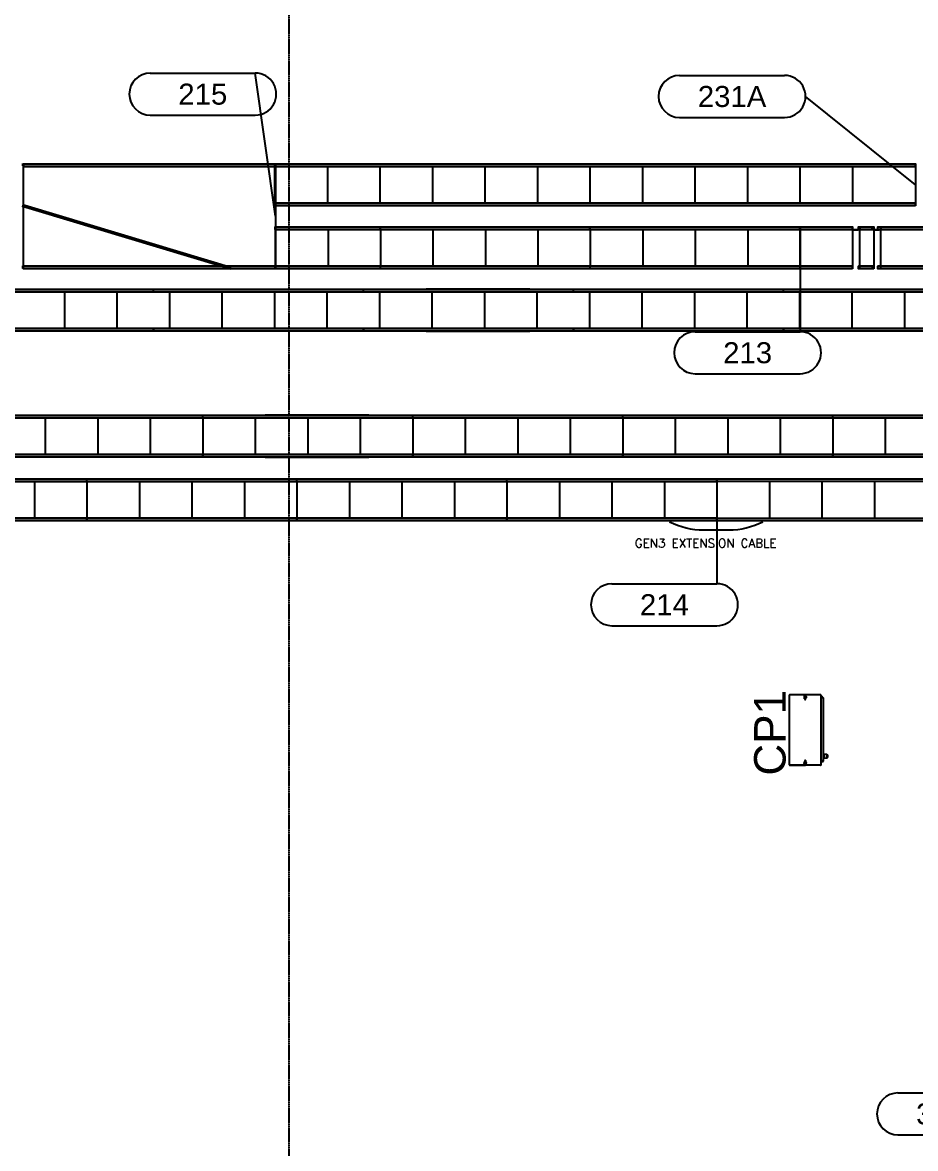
# Model space of a CAD drawing. Header units: inches. Extents: x -21257 to 11444, y 0 to 8704.
# Drawn here: x 1976 to 2486, y 7014 to 7657 of the extents above; entities that cross this region are included whole.
import ezdxf
from ezdxf.enums import TextEntityAlignment as Align

# ---------------------------------------------------------------- set-up
doc = ezdxf.new("R2010")
doc.units = ezdxf.units.IN
doc.header["$MEASUREMENT"] = 0
doc.linetypes.add('CENTER2', pattern=[1.125, 0.75, -0.125, 0.125, -0.125])
doc.linetypes.add('HIDDEN', pattern=[0.375, 0.25, -0.125])
for name, color, linetype in [('100-CONV-LAYOUT', 3, 'Continuous'), ('200-CONV-LAYOUT', 4, 'Continuous'), ('200-CONV-LAYOUT-SAW', 4, 'Continuous'), ('200-CONV-NUMBERS', 4, 'Continuous'), ('300-CONV-NUMBERS', 6, 'Continuous'), ('400-CONV-LAYOUT-ACCUM', 1, 'Continuous'), ('Bldg_Cline', 8, 'CENTER2'), ('control_panel', 1, 'Continuous')]:
    doc.layers.add(name, color=color, linetype=linetype)
doc.styles.add('RomanS', font='ROMANS.SHX', dxfattribs={"oblique": 0.017453, "height": 1})
doc.styles.get("Standard").update_dxf_attribs({"font": 'helvl.shx'})

# ---------------------------------------------------------------- blocks, each defined once
blk = doc.blocks.new('DCBLOCK')
at = {"linetype": 'Continuous'}
for p, q in [((-0.625, 0), (0, 0)), ((-0.625, -0.25), (0, -0.25))]:
    blk.add_line(p, q, dxfattribs=at)
for centre, start, end in [((-0.625, -0.125), 89.99998, 269.99994), ((0, -0.125), 269.99994, 89.99998)]:
    blk.add_arc(centre, 0.125, start, end)
blk.add_attdef('FORTNAITEM', text='', height=0.125).set_placement((-0.3125, -0.125), align=Align.MIDDLE_CENTER)
at = {"flags": 1}
blk.add_attdef('SERIALNUM', (-0.625, -0.3437), '', height=0.125, dxfattribs=at)
blk = doc.blocks.new('Promise-US15-100330-00-10-003 Bldg Colums')
at = {"layer": 'Bldg_Cline'}
blk.add_line((1200, 7192), (1200, 8), dxfattribs=at)
blk = doc.blocks.new('Promise-US15-100330-00-20-408 200 Series')
at = {"layer": '200-CONV-LAYOUT', "color": 1, "linetype": 'Continuous'}
for p, q in [((-13567.3, -7176.06, 331.3), (-13567.3, -7197.06, 331.3)), ((-13537.32, -7176.06, 324.7), (-13537.32, -7174.56, 324.7)), ((-13537.3, -7176.06, 331.2), (-13537.32, -7176.06, 324.7)), ((-13537.3, -7176.06, 331.2), (-13537.3, -7174.56, 331.2)), ((-13537.3, -7176.06, 331.2), (-13537.3, -7197.06, 331.2)), ((-13507.3, -7176.06, 331.1), (-13507.3, -7197.06, 331.1)), ((-13477.3, -7176.06, 331), (-13477.3, -7197.06, 331)), ((-13447.3, -7176.06, 330.9), (-13447.3, -7197.06, 330.9)), ((-13417.32, -7176.06, 324.3), (-13417.32, -7174.56, 324.3)), ((-13417.3, -7176.06, 330.8), (-13417.32, -7176.06, 324.3)), ((-13417.3, -7176.06, 330.8), (-13417.3, -7174.56, 330.8)), ((-13417.3, -7176.06, 330.8), (-13417.3, -7197.06, 330.8)), ((-13387.3, -7176.06, 330.7), (-13387.3, -7197.06, 330.7)), ((-13357.3, -7176.06, 330.6), (-13357.3, -7197.06, 330.6)), ((-13327.3, -7176.06, 330.5), (-13327.3, -7197.06, 330.5)), ((-13297.32, -7176.06, 323.9), (-13297.32, -7174.56, 323.9)), ((-13297.3, -7176.06, 330.4), (-13297.32, -7176.06, 323.9)), ((-13297.3, -7176.06, 330.4), (-13297.3, -7174.56, 330.4)), ((-13297.3, -7176.06, 330.4), (-13297.3, -7197.06, 330.4)), ((-13267.3, -7176.06, 330.3), (-13267.3, -7197.06, 330.3)), ((-13237.3, -7176.06, 330.2), (-13237.3, -7197.06, 330.2)), ((-13207.3, -7176.06, 330.1), (-13207.3, -7197.06, 330.1)), ((-13177.32, -7176.06, 323.5), (-13177.32, -7174.56, 323.5)), ((-13177.3, -7176.06, 330), (-13177.32, -7176.06, 323.5)), ((-13177.3, -7176.06, 330), (-13177.3, -7174.56, 330)), ((-13537.32, -7197.06, 324.7), (-13537.32, -7198.56, 324.7)), ((-13537.3, -7197.06, 331.2), (-13537.32, -7197.06, 324.7)), ((-13537.3, -7198.56, 331.2), (-13537.3, -7197.06, 331.2)), ((-13417.32, -7197.06, 324.3), (-13417.32, -7198.56, 324.3)), ((-13417.3, -7197.06, 330.8), (-13417.32, -7197.06, 324.3)), ((-13417.3, -7198.56, 330.8), (-13417.3, -7197.06, 330.8)), ((-13297.32, -7197.06, 323.9), (-13297.32, -7198.56, 323.9)), ((-13297.3, -7197.06, 330.4), (-13297.32, -7197.06, 323.9)), ((-13297.3, -7198.56, 330.4), (-13297.3, -7197.06, 330.4)), ((-13177.32, -7197.06, 323.5), (-13177.32, -7198.56, 323.5)), ((-13177.3, -7197.06, 330), (-13177.32, -7197.06, 323.5)), ((-13177.3, -7198.56, 330), (-13177.3, -7197.06, 330))]:
    blk.add_line(p, q, dxfattribs=at)
at = {"layer": '200-CONV-LAYOUT', "color": 8, "linetype": 'Continuous'}
for p, q in [((-13177.3, -7176.06, 323.5), (-13177.3, -7174.56, 323.5)), ((-13177.3, -7174.56, 330), (-13177.3, -7176.06, 330)), ((-13177.3, -7176.06, 330), (-13177.3, -7176.06, 323.5)), ((-13177.3, -7198.56, 323.5), (-13177.3, -7197.06, 323.5)), ((-13177.3, -7197.06, 323.5), (-13177.3, -7197.06, 330)), ((-13177.3, -7198.56, 330), (-13177.3, -7197.06, 330))]:
    blk.add_line(p, q, dxfattribs=at)
at = {"layer": '200-CONV-LAYOUT', "color": 1}
for points in [[(-13177.32, -7176.06, 323.5), (-14227.32, -7176.06, 327), (-14227.32, -7174.56, 327), (-13177.32, -7174.56, 323.5)], [(-13177.3, -7176.06, 330), (-14227.29, -7176.06, 333.5), (-14227.32, -7176.06, 327), (-13177.32, -7176.06, 323.5)], [(-13177.3, -7176.06, 330), (-14227.29, -7176.06, 333.5), (-14227.29, -7174.56, 333.5), (-13177.3, -7174.56, 330)], [(-13177.3, -7197.06, 330), (-14227.29, -7197.06, 333.5), (-14227.29, -7176.06, 333.5), (-13177.3, -7176.06, 330)], [(-13177.3, -7197.06, 330), (-14227.29, -7197.06, 333.5), (-14227.32, -7197.06, 327), (-13177.32, -7197.06, 323.5)], [(-13177.32, -7198.56, 323.5), (-14227.32, -7198.56, 327), (-14227.32, -7197.06, 327), (-13177.32, -7197.06, 323.5)], [(-13177.3, -7198.56, 330), (-14227.29, -7198.56, 333.5), (-14227.29, -7197.06, 333.5), (-13177.3, -7197.06, 330)]]:
    blk.add_3dface(points, dxfattribs=at)
at = {"layer": '200-CONV-LAYOUT-SAW'}
for p, q in [((-13573.84, -6995.84, 653.5), (-13573.84, -6994.34, 653.5)), ((-13573.84, -6994.34, 660), (-13573.84, -6995.84, 660)), ((-13573.84, -6995.84, 660), (-13573.84, -6995.84, 653.5)), ((-13573.51, -6996.06, 323.5), (-13573.51, -6994.56, 323.5)), ((-13573.51, -6994.56, 330), (-13573.51, -6996.06, 330)), ((-13573.51, -6996.06, 330), (-13573.51, -6996.06, 323.5)), ((-13429.85, -6996.06, 323.5), (-13429.85, -6994.56, 323.5)), ((-13429.85, -6994.56, 330), (-13429.85, -6996.06, 330)), ((-13429.85, -6996.06, 330), (-13429.85, -6996.06, 323.5)), ((-13429.84, -6995.84, 653.5), (-13429.84, -6994.34, 653.5)), ((-13429.84, -6995.84, 660), (-13429.84, -6994.34, 660)), ((-13429.84, -6995.84, 660), (-13429.84, -6995.84, 653.5)), ((-13429.51, -6996.06, 323.5), (-13429.51, -6994.56, 323.5)), ((-13429.51, -6996.06, 330), (-13429.51, -6994.56, 330)), ((-13429.51, -6996.06, 330), (-13429.51, -6996.06, 323.5)), ((-13399.85, -6996.06, 330), (-13399.85, -7017.06, 330)), ((-13369.85, -6996.06, 330), (-13369.85, -7017.06, 330)), ((-13339.85, -6996.06, 330), (-13339.85, -7017.06, 330)), ((-13309.85, -6996.06, 330), (-13309.85, -7017.06, 330)), ((-13279.85, -6996.06, 330), (-13279.85, -7017.06, 330)), ((-13249.85, -6996.06, 330), (-13249.85, -7017.06, 330)), ((-13219.85, -6996.06, 330), (-13219.85, -7017.06, 330)), ((-13189.85, -6996.06, 330), (-13189.85, -7017.06, 330)), ((-13159.85, -6996.06, 330), (-13159.85, -7017.06, 330)), ((-13129.85, -6996.06, 330), (-13129.85, -7017.06, 330)), ((-13099.85, -6996.06, 330), (-13099.85, -7017.06, 330)), ((-13063.85, -6996.06, 323.5), (-13063.85, -6994.56, 323.5)), ((-13063.85, -6996.06, 330), (-13063.85, -6994.56, 330)), ((-13063.85, -6996.06, 330), (-13063.85, -7017.06, 330)), ((-13063.85, -6996.06, 330), (-13063.85, -6996.06, 323.5)), ((-13429.85, -7018.56, 323.5), (-13429.85, -7017.06, 323.5)), ((-13429.85, -7017.06, 323.5), (-13429.85, -7017.06, 330)), ((-13429.85, -7018.56, 330), (-13429.85, -7017.06, 330)), ((-13063.85, -7017.06, 323.5), (-13063.85, -7018.56, 323.5)), ((-13063.85, -7017.06, 330), (-13063.85, -7017.06, 323.5)), ((-13063.85, -7018.56, 330), (-13063.85, -7017.06, 330)), ((-13429.77, -7032.06, 323.49), (-13429.77, -7030.56, 323.49)), ((-13429.51, -7032.06, 329.98), (-13429.77, -7032.06, 323.49)), ((-13429.51, -7030.56, 329.98), (-13429.51, -7032.06, 329.98)), ((-13399.53, -7032.06, 328.79), (-13399.53, -7053.06, 328.79)), ((-13369.81, -7032.06, 321.09), (-13369.81, -7030.56, 321.09)), ((-13369.55, -7032.06, 327.59), (-13369.81, -7032.06, 321.09)), ((-13369.55, -7032.06, 327.59), (-13369.55, -7030.56, 327.59)), ((-13369.55, -7032.06, 327.59), (-13369.55, -7053.06, 327.59)), ((-13339.58, -7032.06, 326.39), (-13339.58, -7053.06, 326.39)), ((-13309.6, -7032.06, 325.19), (-13309.6, -7053.06, 325.19)), ((-13279.63, -7032.06, 323.99), (-13279.63, -7053.06, 323.99)), ((-13249.91, -7032.06, 316.3), (-13249.91, -7030.56, 316.3)), ((-13249.65, -7032.06, 322.79), (-13249.91, -7032.06, 316.3)), ((-13249.65, -7032.06, 322.79), (-13249.65, -7030.56, 322.79)), ((-13249.65, -7032.06, 322.79), (-13249.65, -7053.06, 322.79)), ((-13219.67, -7032.06, 321.59), (-13219.67, -7053.06, 321.59)), ((-13189.7, -7032.06, 320.39), (-13189.7, -7053.06, 320.39)), ((-13159.72, -7032.06, 319.19), (-13159.72, -7053.06, 319.19)), ((-13130.01, -7032.06, 311.5), (-13130.01, -7030.56, 311.5)), ((-13129.75, -7032.06, 318), (-13130.01, -7032.06, 311.5)), ((-13129.75, -7032.06, 318), (-13129.75, -7030.56, 318)), ((-13129.75, -7032.06, 311.5), (-13129.75, -7030.56, 311.5)), ((-13129.75, -7030.56, 318), (-13129.75, -7032.06, 318)), ((-13129.75, -7032.06, 318), (-13129.75, -7032.06, 311.5)), ((-13099.75, -7032.06, 311.5), (-13099.75, -7030.56, 311.5)), ((-13099.75, -7032.06, 318), (-13099.75, -7030.56, 318)), ((-13099.75, -7032.06, 318), (-13099.75, -7032.06, 311.5)), ((-13096.45, -7032.06, 311.28), (-13096.45, -7030.56, 311.28)), ((-13095.6, -7032.06, 317.72), (-13096.45, -7032.06, 311.28)), ((-13095.6, -7030.56, 317.72), (-13095.6, -7032.06, 317.72)), ((-13088.52, -7032.06, 310.23), (-13088.52, -7030.56, 310.23)), ((-13087.67, -7032.06, 316.68), (-13088.52, -7032.06, 310.23)), ((-13087.67, -7032.06, 316.68), (-13087.67, -7030.56, 316.68)), ((-13085.28, -7032.06, 309.59), (-13085.28, -7030.56, 309.59)), ((-13083.59, -7032.06, 315.87), (-13085.28, -7032.06, 309.59)), ((-13083.59, -7030.56, 315.87), (-13083.59, -7032.06, 315.87)), ((-13573.84, -7054.34, 653.5), (-13573.84, -7052.84, 653.5)), ((-13573.84, -7052.84, 653.5), (-13573.84, -7052.84, 660)), ((-13573.84, -7054.34, 660), (-13573.84, -7052.84, 660)), ((-13573.51, -7054.56, 323.5), (-13573.51, -7053.06, 323.5)), ((-13573.51, -7053.06, 323.5), (-13573.51, -7053.06, 330)), ((-13573.51, -7054.56, 330), (-13573.51, -7053.06, 330)), ((-13429.77, -7054.56, 323.49), (-13429.77, -7053.06, 323.49)), ((-13429.77, -7053.06, 323.49), (-13429.51, -7053.06, 329.98)), ((-13429.51, -7053.06, 323.5), (-13429.51, -7054.56, 323.5)), ((-13429.51, -7053.06, 330), (-13429.51, -7053.06, 323.5)), ((-13429.51, -7054.56, 330), (-13429.51, -7053.06, 330)), ((-13429.51, -7054.56, 329.98), (-13429.51, -7053.06, 329.98)), ((-13369.81, -7053.06, 321.09), (-13369.81, -7054.56, 321.09)), ((-13369.55, -7053.06, 327.59), (-13369.81, -7053.06, 321.09)), ((-13369.55, -7054.56, 327.59), (-13369.55, -7053.06, 327.59)), ((-13249.91, -7053.06, 316.3), (-13249.91, -7054.56, 316.3)), ((-13249.65, -7053.06, 322.79), (-13249.91, -7053.06, 316.3)), ((-13249.65, -7054.56, 322.79), (-13249.65, -7053.06, 322.79)), ((-13130.01, -7053.06, 311.5), (-13130.01, -7054.56, 311.5)), ((-13129.75, -7053.06, 318), (-13130.01, -7053.06, 311.5)), ((-13129.75, -7054.56, 318), (-13129.75, -7053.06, 318)), ((-13129.75, -7054.56, 311.5), (-13129.75, -7053.06, 311.5)), ((-13129.75, -7053.06, 311.5), (-13129.75, -7053.06, 318)), ((-13129.75, -7054.56, 318), (-13129.75, -7053.06, 318)), ((-13099.75, -7053.06, 311.5), (-13099.75, -7054.56, 311.5)), ((-13099.75, -7053.06, 318), (-13099.75, -7053.06, 311.5)), ((-13099.75, -7054.56, 318), (-13099.75, -7053.06, 318)), ((-13096.45, -7054.56, 311.28), (-13096.45, -7053.06, 311.28)), ((-13096.45, -7053.06, 311.28), (-13095.6, -7053.06, 317.72)), ((-13095.6, -7054.56, 317.72), (-13095.6, -7053.06, 317.72)), ((-13088.52, -7053.06, 310.23), (-13088.52, -7054.56, 310.23)), ((-13087.67, -7053.06, 316.68), (-13088.52, -7053.06, 310.23)), ((-13087.67, -7054.56, 316.68), (-13087.67, -7053.06, 316.68)), ((-13085.28, -7054.56, 309.59), (-13085.28, -7053.06, 309.59)), ((-13085.28, -7053.06, 309.59), (-13083.59, -7053.06, 315.87)), ((-13083.59, -7054.56, 315.87), (-13083.59, -7053.06, 315.87))]:
    blk.add_line(p, q, dxfattribs=at)
at = {"layer": '200-CONV-LAYOUT-SAW', "const_width": 2, "elevation": 330}
blk.add_lwpolyline([(-13454.9, -7054.31), (-13574.35, -7018.34)], dxfattribs=at)
at = {"layer": '200-CONV-LAYOUT-SAW', "extrusion": (0, -1, 0)}
for centre in [(-13097.75, 316.75, 7032.31), (-13085.85, 315.18, 7032.31)]:
    blk.add_circle(centre, 1.25, dxfattribs=at)
at = {"layer": '200-CONV-LAYOUT-SAW'}
for points in [[(-13429.51, -6996.06, 323.5), (-13573.51, -6996.06, 323.5), (-13573.51, -6994.56, 323.5), (-13429.51, -6994.56, 323.5)], [(-13429.51, -6996.06, 330), (-13573.51, -6996.06, 330), (-13573.51, -6994.56, 330), (-13429.51, -6994.56, 330)], [(-13429.51, -7053.06, 330), (-13573.51, -7053.06, 330), (-13573.51, -6996.06, 330), (-13429.51, -6996.06, 330)], [(-13429.51, -6996.06, 330), (-13573.51, -6996.06, 330), (-13573.51, -6996.06, 323.5), (-13429.51, -6996.06, 323.5)], [(-13063.85, -6996.06, 323.5), (-13429.85, -6996.06, 323.5), (-13429.85, -6994.56, 323.5), (-13063.85, -6994.56, 323.5)], [(-13063.85, -6996.06, 330), (-13429.85, -6996.06, 330), (-13429.85, -6994.56, 330), (-13063.85, -6994.56, 330)], [(-13063.85, -7017.06, 330), (-13429.85, -7017.06, 330), (-13429.85, -6996.06, 330), (-13063.85, -6996.06, 330)], [(-13063.85, -6996.06, 330), (-13429.85, -6996.06, 330), (-13429.85, -6996.06, 323.5), (-13063.85, -6996.06, 323.5)], [(-13063.85, -7017.06, 330), (-13429.85, -7017.06, 330), (-13429.85, -7017.06, 323.5), (-13063.85, -7017.06, 323.5)], [(-13063.85, -7018.56, 323.5), (-13429.85, -7018.56, 323.5), (-13429.85, -7017.06, 323.5), (-13063.85, -7017.06, 323.5)], [(-13063.85, -7018.56, 330), (-13429.85, -7018.56, 330), (-13429.85, -7017.06, 330), (-13063.85, -7017.06, 330)], [(-13130.01, -7032.06, 311.5), (-13429.77, -7032.06, 323.49), (-13429.77, -7030.56, 323.49), (-13130.01, -7030.56, 311.5)], [(-13129.75, -7032.06, 318), (-13429.51, -7032.06, 329.98), (-13429.77, -7032.06, 323.49), (-13130.01, -7032.06, 311.5)], [(-13129.75, -7032.06, 318), (-13429.51, -7032.06, 329.98), (-13429.51, -7030.56, 329.98), (-13129.75, -7030.56, 318)], [(-13129.75, -7053.06, 318), (-13429.51, -7053.06, 329.98), (-13429.51, -7032.06, 329.98), (-13129.75, -7032.06, 318)], [(-13099.75, -7032.06, 311.5), (-13129.75, -7032.06, 311.5), (-13129.75, -7030.56, 311.5), (-13099.75, -7030.56, 311.5)], [(-13099.75, -7032.06, 318), (-13129.75, -7032.06, 318), (-13129.75, -7030.56, 318), (-13099.75, -7030.56, 318)], [(-13099.75, -7053.06, 318), (-13129.75, -7053.06, 318), (-13129.75, -7032.06, 318), (-13099.75, -7032.06, 318)], [(-13099.75, -7032.06, 318), (-13129.75, -7032.06, 318), (-13129.75, -7032.06, 311.5), (-13099.75, -7032.06, 311.5)], [(-13088.52, -7032.06, 310.23), (-13096.45, -7032.06, 311.28), (-13096.45, -7030.56, 311.28), (-13088.52, -7030.56, 310.23)], [(-13087.67, -7032.06, 316.68), (-13095.6, -7032.06, 317.72), (-13096.45, -7032.06, 311.28), (-13088.52, -7032.06, 310.23)], [(-13087.67, -7032.06, 316.68), (-13095.6, -7032.06, 317.72), (-13095.6, -7030.56, 317.72), (-13087.67, -7030.56, 316.68)], [(-13087.67, -7053.06, 316.68), (-13095.6, -7053.06, 317.72), (-13095.6, -7032.06, 317.72), (-13087.67, -7032.06, 316.68)], [(-12627.29, -7032.06, 186.69), (-13085.28, -7032.06, 309.59), (-13085.28, -7030.56, 309.59), (-12627.29, -7030.56, 186.69)], [(-12625.61, -7032.06, 192.97), (-13083.59, -7032.06, 315.87), (-13085.28, -7032.06, 309.59), (-12627.29, -7032.06, 186.69)], [(-12625.61, -7032.06, 192.97), (-13083.59, -7032.06, 315.87), (-13083.59, -7030.56, 315.87), (-12625.61, -7030.56, 192.97)], [(-12625.61, -7053.06, 192.97), (-13083.59, -7053.06, 315.87), (-13083.59, -7032.06, 315.87), (-12625.61, -7032.06, 192.97)], [(-13429.51, -7053.06, 330), (-13573.51, -7053.06, 330), (-13573.51, -7053.06, 323.5), (-13429.51, -7053.06, 323.5)], [(-13429.51, -7054.56, 323.5), (-13573.51, -7054.56, 323.5), (-13573.51, -7053.06, 323.5), (-13429.51, -7053.06, 323.5)], [(-13429.51, -7054.56, 330), (-13573.51, -7054.56, 330), (-13573.51, -7053.06, 330), (-13429.51, -7053.06, 330)], [(-13129.75, -7053.06, 318), (-13429.51, -7053.06, 329.98), (-13429.77, -7053.06, 323.49), (-13130.01, -7053.06, 311.5)], [(-13130.01, -7054.56, 311.5), (-13429.77, -7054.56, 323.49), (-13429.77, -7053.06, 323.49), (-13130.01, -7053.06, 311.5)], [(-13129.75, -7054.56, 318), (-13429.51, -7054.56, 329.98), (-13429.51, -7053.06, 329.98), (-13129.75, -7053.06, 318)], [(-13099.75, -7053.06, 318), (-13129.75, -7053.06, 318), (-13129.75, -7053.06, 311.5), (-13099.75, -7053.06, 311.5)], [(-13099.75, -7054.56, 311.5), (-13129.75, -7054.56, 311.5), (-13129.75, -7053.06, 311.5), (-13099.75, -7053.06, 311.5)], [(-13099.75, -7054.56, 318), (-13129.75, -7054.56, 318), (-13129.75, -7053.06, 318), (-13099.75, -7053.06, 318)], [(-13087.67, -7053.06, 316.68), (-13095.6, -7053.06, 317.72), (-13096.45, -7053.06, 311.28), (-13088.52, -7053.06, 310.23)], [(-13088.52, -7054.56, 310.23), (-13096.45, -7054.56, 311.28), (-13096.45, -7053.06, 311.28), (-13088.52, -7053.06, 310.23)], [(-13087.67, -7054.56, 316.68), (-13095.6, -7054.56, 317.72), (-13095.6, -7053.06, 317.72), (-13087.67, -7053.06, 316.68)], [(-12625.61, -7053.06, 192.97), (-13083.59, -7053.06, 315.87), (-13085.28, -7053.06, 309.59), (-12627.29, -7053.06, 186.69)], [(-12627.29, -7054.56, 186.69), (-13085.28, -7054.56, 309.59), (-13085.28, -7053.06, 309.59), (-12627.29, -7053.06, 186.69)], [(-12625.61, -7054.56, 192.97), (-13083.59, -7054.56, 315.87), (-13083.59, -7053.06, 315.87), (-12625.61, -7053.06, 192.97)]]:
    blk.add_3dface(points, dxfattribs=at)
at = {"layer": '200-CONV-NUMBERS', "linetype": 'Continuous'}
for p, q in [((-13429.51, -7024.56, 330), (-13441.08, -6942.79, 360)), ((-13063.85, -7006.56, 330), (-13126.65, -6956.12, 360)), ((-13129.75, -7042.56, 318), (-13129.75, -7090.56, 360))]:
    blk.add_line(p, q, dxfattribs=at)
at = {"layer": '200-CONV-NUMBERS', "color": 1, "linetype": 'Continuous'}
blk.add_line((-13177.3, -7186.56, 330), (-13177.3, -7234.56, 360), dxfattribs=at)
at = {"layer": '200-CONV-NUMBERS', "xscale": 96, "yscale": 96, "zscale": 96}
for p, values in [((-13441.08, -6942.79, 360), {'FORTNAITEM': '215'}), ((-13138.65, -6944.12, 360), {'FORTNAITEM': '231A'}), ((-13129.75, -7090.56, 360), {'FORTNAITEM': '213'})]:
    blk.add_blockref('DCBLOCK', p, dxfattribs=at).add_auto_attribs(values)
at = {"layer": '200-CONV-NUMBERS', "color": 1, "xscale": 96, "yscale": 96, "zscale": 96}
blk.add_blockref('DCBLOCK', (-13177.3, -7234.56, 360), dxfattribs=at).add_auto_attribs({'FORTNAITEM': '214'})

msp = doc.modelspace()

# ---------------------------------------------------------------- linework, layer by layer
at = {"layer": '100-CONV-LAYOUT', "linetype": 'Continuous'}
for p, q in [((2078.84, 7431.24, 330), (2078.84, 7432.74, 330)), ((2078.84, 7431.24, 323.5), (2078.84, 7432.74, 323.5)), ((2198.84, 7431.24, 330), (2198.84, 7432.74, 330)), ((2198.84, 7431.24, 323.5), (2198.84, 7432.74, 323.5)), ((2318.84, 7431.24, 330), (2318.84, 7432.74, 330)), ((2318.84, 7431.24, 323.5), (2318.84, 7432.74, 323.5)), ((2438.84, 7431.24, 330), (2438.84, 7432.74, 330)), ((2438.84, 7431.24, 323.5), (2438.84, 7432.74, 323.5)), ((1988.84, 7431.24, 330), (1988.84, 7410.24, 330)), ((2018.84, 7431.24, 330), (2018.84, 7410.24, 330)), ((2048.84, 7431.24, 330), (2048.84, 7410.24, 330)), ((2078.84, 7431.24, 330), (2078.84, 7431.24, 323.5)), ((2078.84, 7431.24, 330), (2078.84, 7410.24, 330)), ((2108.84, 7431.24, 330), (2108.84, 7410.24, 330)), ((2138.84, 7431.24, 330), (2138.84, 7410.24, 330)), ((2168.84, 7431.24, 330), (2168.84, 7410.24, 330)), ((2198.84, 7431.24, 330), (2198.84, 7431.24, 323.5)), ((2198.84, 7431.24, 330), (2198.84, 7410.24, 330)), ((2228.84, 7431.24, 330), (2228.84, 7410.24, 330)), ((2258.84, 7431.24, 330), (2258.84, 7410.24, 330)), ((2288.84, 7431.24, 330), (2288.84, 7410.24, 330)), ((2318.84, 7431.24, 330), (2318.84, 7431.24, 323.5)), ((2318.84, 7431.24, 330), (2318.84, 7410.24, 330)), ((2348.84, 7431.24, 330), (2348.84, 7410.24, 330)), ((2378.84, 7431.24, 330), (2378.84, 7410.24, 330)), ((2408.84, 7431.24, 330), (2408.84, 7410.24, 330)), ((2438.84, 7431.24, 330), (2438.84, 7431.24, 323.5)), ((2438.84, 7431.24, 330), (2438.84, 7410.24, 330)), ((2468.84, 7431.24, 330), (2468.84, 7410.24, 330)), ((2078.84, 7408.74, 330), (2078.84, 7410.24, 330)), ((2078.84, 7410.24, 330), (2078.84, 7410.24, 323.5)), ((2078.84, 7410.24, 323.5), (2078.84, 7408.74, 323.5)), ((2198.84, 7408.74, 330), (2198.84, 7410.24, 330)), ((2198.84, 7410.24, 330), (2198.84, 7410.24, 323.5)), ((2198.84, 7410.24, 323.5), (2198.84, 7408.74, 323.5)), ((2318.84, 7408.74, 330), (2318.84, 7410.24, 330)), ((2318.84, 7410.24, 330), (2318.84, 7410.24, 323.5)), ((2318.84, 7410.24, 323.5), (2318.84, 7408.74, 323.5)), ((2438.84, 7408.74, 330), (2438.84, 7410.24, 330)), ((2438.84, 7410.24, 330), (2438.84, 7410.24, 323.5)), ((2438.84, 7410.24, 323.5), (2438.84, 7408.74, 323.5))]:
    msp.add_line(p, q, dxfattribs=at)
at = {"layer": '100-CONV-LAYOUT'}
for points in [[(2798.84, 7431.24, 323.5), (1358.84, 7431.24, 323.5), (1358.84, 7432.74, 323.5), (2798.84, 7432.74, 323.5)], [(2798.84, 7431.24, 330), (1358.84, 7431.24, 330), (1358.84, 7432.74, 330), (2798.84, 7432.74, 330)], [(2114.59, 7432.74, 323.5), (2114.59, 7432.74, 311.18), (2152.84, 7432.74, 311.18), (2152.84, 7432.74, 323.5)], [(2152.84, 7432.74, 323.5), (2152.84, 7432.74, 311.18), (2173.84, 7432.74, 323.5), (2152.84, 7432.74, 323.5)], [(2798.84, 7410.24, 330), (1358.84, 7410.24, 330), (1358.84, 7431.24, 330), (2798.84, 7431.24, 330)], [(2798.84, 7431.24, 330), (1358.84, 7431.24, 330), (1358.84, 7431.24, 323.5), (2798.84, 7431.24, 323.5)], [(2798.84, 7410.24, 330), (1358.84, 7410.24, 330), (1358.84, 7410.24, 323.5), (2798.84, 7410.24, 323.5)], [(2798.84, 7408.74, 323.5), (1358.84, 7408.74, 323.5), (1358.84, 7410.24, 323.5), (2798.84, 7410.24, 323.5)], [(2798.84, 7408.74, 330), (1358.84, 7408.74, 330), (1358.84, 7410.24, 330), (2798.84, 7410.24, 330)], [(2114.59, 7408.74, 323.5), (2114.59, 7408.74, 311.18), (2152.84, 7408.74, 311.18), (2152.84, 7408.74, 323.5)], [(2152.84, 7408.74, 323.5), (2152.84, 7408.74, 311.18), (2173.84, 7408.74, 323.5), (2152.84, 7408.74, 323.5)]]:
    msp.add_3dface(points, dxfattribs=at)
at = {"layer": '200-CONV-LAYOUT', "linetype": 'Continuous'}
for p, q in [((2372.72, 7394.99, 330), (2372.72, 7396.49, 330)), ((2372.72, 7394.99, 323.5), (2372.72, 7396.49, 323.5)), ((2372.72, 7394.99, 330), (2372.72, 7394.99, 323.5)), ((2372.72, 7394.99, 330), (2372.72, 7373.99, 330)), ((2402.72, 7394.99, 330), (2402.72, 7373.99, 330)), ((2432.72, 7394.99, 330), (2432.72, 7373.99, 330)), ((2462.72, 7394.99, 330), (2462.72, 7373.99, 330)), ((2372.72, 7372.49, 330), (2372.72, 7373.99, 330)), ((2372.72, 7373.99, 330), (2372.72, 7373.99, 323.5)), ((2372.72, 7373.99, 323.5), (2372.72, 7372.49, 323.5))]:
    msp.add_line(p, q, dxfattribs=at)
at = {"layer": '200-CONV-LAYOUT', "color": 7, "elevation": 0}
msp.add_lwpolyline([(2345.6, 7371.93, 0.118958), (2365, 7367.25), (2379.5, 7367.25, 0.118958), (2398.9, 7371.93)], format="xyb", dxfattribs=at)
at = {"layer": '200-CONV-LAYOUT'}
for points in [[(3332.72, 7394.99, 330), (2372.72, 7394.99, 330), (2372.72, 7396.49, 330), (3332.72, 7396.49, 330)], [(3332.72, 7372.49, 330), (2372.72, 7372.49, 330), (2372.72, 7373.99, 330), (3332.72, 7373.99, 330)]]:
    msp.add_3dface(points, dxfattribs=at)
at = {"layer": '400-CONV-LAYOUT-ACCUM', "linetype": 'Continuous'}
for p, q in [((1999.81, 7503.27, 330), (1999.81, 7482.27, 330)), ((2029.81, 7503.27, 330), (2029.81, 7482.27, 330)), ((2050.81, 7503.27, 330), (2050.81, 7504.77, 330)), ((2050.81, 7503.27, 323.5), (2050.81, 7504.77, 323.5)), ((2050.81, 7503.27, 330), (2050.81, 7503.27, 323.5)), ((2059.81, 7503.27, 330), (2059.81, 7482.27, 330)), ((2089.81, 7503.27, 330), (2089.81, 7482.27, 330)), ((2119.81, 7503.27, 330), (2119.81, 7482.27, 330)), ((2149.81, 7503.27, 330), (2149.81, 7482.27, 330)), ((2170.81, 7503.27, 330), (2170.81, 7504.77, 330)), ((2170.81, 7503.27, 323.5), (2170.81, 7504.77, 323.5)), ((2170.81, 7503.27, 330), (2170.81, 7503.27, 323.5)), ((2179.81, 7503.27, 330), (2179.81, 7482.27, 330)), ((2209.81, 7503.27, 330), (2209.81, 7482.27, 330)), ((2239.81, 7503.27, 330), (2239.81, 7482.27, 330)), ((2269.81, 7503.27, 330), (2269.81, 7482.27, 330)), ((2290.81, 7503.27, 330), (2290.81, 7504.77, 330)), ((2290.81, 7503.27, 323.5), (2290.81, 7504.77, 323.5)), ((2290.81, 7503.27, 330), (2290.81, 7503.27, 323.5)), ((2299.81, 7503.27, 330), (2299.81, 7482.27, 330)), ((2329.81, 7503.27, 330), (2329.81, 7482.27, 330)), ((2359.81, 7503.27, 330), (2359.81, 7482.27, 330)), ((2389.81, 7503.27, 330), (2389.81, 7482.27, 330)), ((2410.81, 7503.27, 330), (2410.81, 7504.77, 330)), ((2410.81, 7503.27, 323.5), (2410.81, 7504.77, 323.5)), ((2410.81, 7503.27, 330), (2410.81, 7503.27, 323.5)), ((2419.81, 7503.27, 330), (2419.81, 7482.27, 330)), ((2449.81, 7503.27, 330), (2449.81, 7482.27, 330)), ((2479.81, 7503.27, 330), (2479.81, 7482.27, 330)), ((2050.81, 7480.77, 330), (2050.81, 7482.27, 330)), ((2050.81, 7482.27, 330), (2050.81, 7482.27, 323.5)), ((2050.81, 7482.27, 323.5), (2050.81, 7480.77, 323.5)), ((2170.81, 7480.77, 330), (2170.81, 7482.27, 330)), ((2170.81, 7482.27, 330), (2170.81, 7482.27, 323.5)), ((2170.81, 7482.27, 323.5), (2170.81, 7480.77, 323.5)), ((2290.81, 7480.77, 330), (2290.81, 7482.27, 330)), ((2290.81, 7482.27, 330), (2290.81, 7482.27, 323.5)), ((2290.81, 7482.27, 323.5), (2290.81, 7480.77, 323.5)), ((2410.81, 7480.77, 330), (2410.81, 7482.27, 330)), ((2410.81, 7482.27, 330), (2410.81, 7482.27, 323.5)), ((2410.81, 7482.27, 323.5), (2410.81, 7480.77, 323.5))]:
    msp.add_line(p, q, dxfattribs=at)
at = {"layer": '400-CONV-LAYOUT-ACCUM'}
for points in [[(2890.81, 7503.27, 323.5), (1429.81, 7503.27, 323.5), (1429.81, 7504.77, 323.5), (2890.81, 7504.77, 323.5)], [(2890.81, 7503.27, 330), (1429.81, 7503.27, 330), (1429.81, 7504.77, 330), (2890.81, 7504.77, 330)], [(2890.81, 7482.27, 330), (1429.81, 7482.27, 330), (1429.81, 7503.27, 330), (2890.81, 7503.27, 330)], [(2890.81, 7503.27, 330), (1429.81, 7503.27, 330), (1429.81, 7503.27, 323.5), (2890.81, 7503.27, 323.5)], [(2206.56, 7504.77, 323.5), (2206.56, 7504.77, 311.18), (2244.81, 7504.77, 311.18), (2244.81, 7504.77, 323.5)], [(2244.81, 7504.77, 323.5), (2244.81, 7504.77, 311.18), (2265.81, 7504.77, 323.5), (2244.81, 7504.77, 323.5)], [(2890.81, 7482.27, 330), (1429.81, 7482.27, 330), (1429.81, 7482.27, 323.5), (2890.81, 7482.27, 323.5)], [(2890.81, 7480.77, 323.5), (1429.81, 7480.77, 323.5), (1429.81, 7482.27, 323.5), (2890.81, 7482.27, 323.5)], [(2890.81, 7480.77, 330), (1429.81, 7480.77, 330), (1429.81, 7482.27, 330), (2890.81, 7482.27, 330)], [(2206.56, 7480.77, 323.5), (2206.56, 7480.77, 311.18), (2244.81, 7480.77, 311.18), (2244.81, 7480.77, 323.5)], [(2244.81, 7480.77, 323.5), (2244.81, 7480.77, 311.18), (2265.81, 7480.77, 323.5), (2244.81, 7480.77, 323.5)]]:
    msp.add_3dface(points, dxfattribs=at)
at = {"layer": 'control_panel', "linetype": 'Continuous'}
for p, q in [((2414.05, 7272.72), (2414.05, 7233.05)), ((2422.85, 7273.01), (2414.34, 7273.01)), ((2422.89, 7273.01), (2414.34, 7273.01)), ((2422.79, 7270.66), (2422.81, 7272.81)), ((2431.89, 7273.01), (2423.37, 7273.01)), ((2431.89, 7273.01), (2423.37, 7273.01)), ((2423.42, 7270.65), (2423.44, 7272.81)), ((2432.17, 7233.05), (2432.17, 7272.72)), ((2432.23, 7271.9), (2432.17, 7271.63)), ((2432.17, 7271.58), (2432.3, 7271.58)), ((2432.17, 7270.95), (2432.3, 7270.95)), ((2432.3, 7271.62), (2432.32, 7271.7)), ((2432.3, 7271.58), (2432.3, 7270.95)), ((2432.32, 7234.89), (2432.32, 7271.26)), ((2432.32, 7271.26), (2432.63, 7271.26)), ((2432.44, 7271.38), (2432.5, 7271.55)), ((2432.48, 7271.64), (2432.48, 7271.76)), ((2432.61, 7271.85), (2432.5, 7271.55)), ((2432.5, 7271.55), (2432.62, 7271.5)), ((2432.62, 7271.5), (2432.56, 7271.34)), ((2432.62, 7271.5), (2432.72, 7271.8)), ((2432.63, 7271.26), (2432.63, 7271.39)), ((2433.23, 7271.39), (2432.63, 7271.39)), ((2433.44, 7271.19), (2433.44, 7235.09)), ((2432.32, 7270.64), (2432.27, 7270.64)), ((2432.27, 7270.51), (2432.32, 7270.51)), ((2433.44, 7239.39), (2433.79, 7239.39)), ((2433.44, 7239.39), (2433.79, 7239.39)), ((2433.79, 7239.39), (2433.79, 7236.39)), ((2433.79, 7236.39), (2433.79, 7239.39)), ((2433.79, 7239.25), (2435.39, 7239.06)), ((2435.39, 7236.73), (2435.39, 7239.06)), ((2422.92, 7232.76), (2414.34, 7232.76)), ((2414.34, 7232.76), (2422.85, 7232.76)), ((2422.78, 7232.95), (2422.82, 7235.1)), ((2423.4, 7232.95), (2423.45, 7235.1)), ((2431.89, 7232.76), (2423.4, 7232.76)), ((2432.32, 7235.76), (2432.27, 7235.76)), ((2432.32, 7235.63), (2432.27, 7235.63)), ((2432.32, 7234.89), (2433.23, 7234.89)), ((2433.44, 7236.39), (2433.79, 7236.39)), ((2433.79, 7236.39), (2433.44, 7236.39)), ((2435.39, 7236.73), (2433.79, 7236.53)), ((2435.92, 7238.52), (2435.45, 7238.52)), ((2435.45, 7237.27), (2435.99, 7237.27)), ((2435.93, 7238.52), (2435.92, 7238.52)), ((2435.99, 7237.27), (2436.01, 7237.27))]:
    msp.add_line(p, q, dxfattribs=at)
at = {"layer": 'control_panel', "linetype": 'HIDDEN'}
for p, q in [((2422.61, 7272.12), (2422.52, 7271.49)), ((2423.02, 7271.1), (2422.52, 7271.49)), ((2422.61, 7272.12), (2423.2, 7272.36)), ((2422.88, 7273.01), (2422.85, 7273.01)), ((2422.88, 7273.01), (2422.88, 7273.01)), ((2423.62, 7271.34), (2423.02, 7271.1)), ((2423.2, 7272.36), (2423.7, 7271.97)), ((2423.38, 7273.01), (2423.38, 7273.01)), ((2423.7, 7271.97), (2423.62, 7271.34)), ((2432.24, 7271.93), (2432.23, 7271.9)), ((2432.32, 7271.7), (2432.36, 7271.92)), ((2432.32, 7271.7), (2432.32, 7271.7)), ((2432.41, 7271.79), (2432.33, 7271.69)), ((2422.47, 7233.99), (2422.75, 7234.56)), ((2422.83, 7233.46), (2422.47, 7233.99)), ((2423.39, 7234.61), (2422.75, 7234.56)), ((2423.47, 7233.5), (2422.83, 7233.46)), ((2423.4, 7232.76), (2422.92, 7232.76)), ((2423.39, 7234.61), (2423.75, 7234.08)), ((2423.75, 7234.08), (2423.47, 7233.5))]:
    msp.add_line(p, q, dxfattribs=at)
for centre, radius in [((2423.11, 7271.73), 0.342), ((2432.48, 7271.89), 0.0635), ((2423.11, 7234.03), 0.342)]:
    msp.add_circle(centre, radius, dxfattribs=at)
at = {"layer": 'control_panel', "linetype": 'Continuous'}
for radius in [0.126, 0.0635]:
    msp.add_circle((2432.48, 7271.89), radius, dxfattribs=at)
for centre, radius, start, end in [((2414.34, 7272.72), 0.288, 89.99999, 179.99999), ((2423.11, 7271.73), 0.625, 119.25186, 239.78042), ((2423.12, 7272.81), 0.312, 359.51614, 179.51614), ((2423.11, 7271.73), 0.625, 299.78112, 59.25115), ((2431.89, 7272.72), 0.288, 359.99999, 89.99999), ((2432.48, 7271.89), 0.255, 340.00002, 269.99999), ((2432.48, 7271.89), 0.13, 339.99999, 269.99998), ((2432.48, 7271.89), 0.125, 69.93704, 125.11048), ((2432.61, 7271.32), 0.185, 159.99999, 199.57702), ((2432.48, 7271.89), 0.25, 269.99992, 282.08669), ((2432.61, 7271.32), 0.06, 159.99999, 269.99999), ((2433.23, 7271.18), 0.208, 359.99999, 89.99999), ((2423.11, 7270.65), 0.312, 179.51614, 359.51614), ((2432.27, 7270.74), 0.1, 179.99999, 269.99999), ((2432.27, 7270.74), 0.228, 243.98565, 269.99999), ((2427.47, 7237.89), 8, 351.64227, 8.35771), ((2414.34, 7233.05), 0.288, 179.99999, 269.99997), ((2423.11, 7234.03), 0.625, 118.57195, 239.10054), ((2423.09, 7232.96), 0.312, 178.83624, 358.83624), ((2423.14, 7235.11), 0.312, 358.83624, 178.83624), ((2423.11, 7234.03), 0.625, 299.10124, 58.57124), ((2431.89, 7233.05), 0.288, 269.99997, 359.99999), ((2432.27, 7235.53), 0.228, 89.99997, 116.01221), ((2432.27, 7235.53), 0.1, 89.99997, 179.97064), ((2433.23, 7235.1), 0.208, 270, 0.00176), ((2435.93, 7238.42), 0.1, 14.41404, 89.99999), ((2433.92, 7237.9), 2.18, 343.25281, 14.49184)]:
    msp.add_arc(centre, radius, start, end, dxfattribs=at)
at = {"layer": 'control_panel', "linetype": 'HIDDEN'}
for centre, radius, start, end in [((2423.11, 7270.65), 0.312, 359.51614, 179.51614), ((2423.11, 7271.73), 0.625, 239.78042, 299.78112), ((2423.12, 7272.81), 0.312, 179.51614, 359.51614), ((2423.11, 7271.73), 0.625, 89.51615, 119.25186), ((2432.48, 7271.89), 0.25, 0.00001, 269.99992), ((2432.48, 7271.89), 0.125, 2.20516, 177.79483), ((2432.48, 7271.89), 0.125, 125.11048, 167.99996), ((2432.48, 7271.89), 0.125, 232.06341, 69.93704), ((2432.48, 7271.89), 0.25, 282.08669, 0.00001), ((2423.09, 7232.96), 0.312, 358.83624, 178.83624), ((2423.11, 7234.03), 0.625, 239.10054, 299.10124), ((2423.11, 7234.03), 0.625, 88.83623, 118.57195), ((2423.14, 7235.11), 0.312, 178.83624, 358.83624)]:
    msp.add_arc(centre, radius, start, end, dxfattribs=at)

# ---------------------------------------------------------------- block references
for name, p in [('Promise-US15-100330-00-10-003 Bldg Colums', (928.05, 515.51)), ('Promise-US15-100330-00-20-408 200 Series', (15549.98, 14571.05))]:
    msp.add_blockref(name, p)
at = {"layer": '300-CONV-NUMBERS', "xscale": 96, "yscale": 96, "zscale": 96}
msp.add_blockref('DCBLOCK', (2536.1, 7045.5, 360), dxfattribs=at).add_auto_attribs({'FORTNAITEM': '301B'})

# ---------------------------------------------------------------- texts
at = {"layer": '200-CONV-LAYOUT', "color": 7, "insert": (2325.75, 7362.16, 0), "char_height": 5, "width": 149.2463, "attachment_point": 1, "style": 'RomanS'}
msp.add_mtext('GEN3 EXTENSION CABLE', dxfattribs=at)
at = {"layer": 'control_panel', "insert": (2393.93, 7251.29), "char_height": 18, "width": 98.3491, "attachment_point": 2, "rotation": 90}
msp.add_mtext('{\\fArial|b0|i0|c0|p34;CP1}', dxfattribs=at)

doc.saveas('drawing.dxf')
